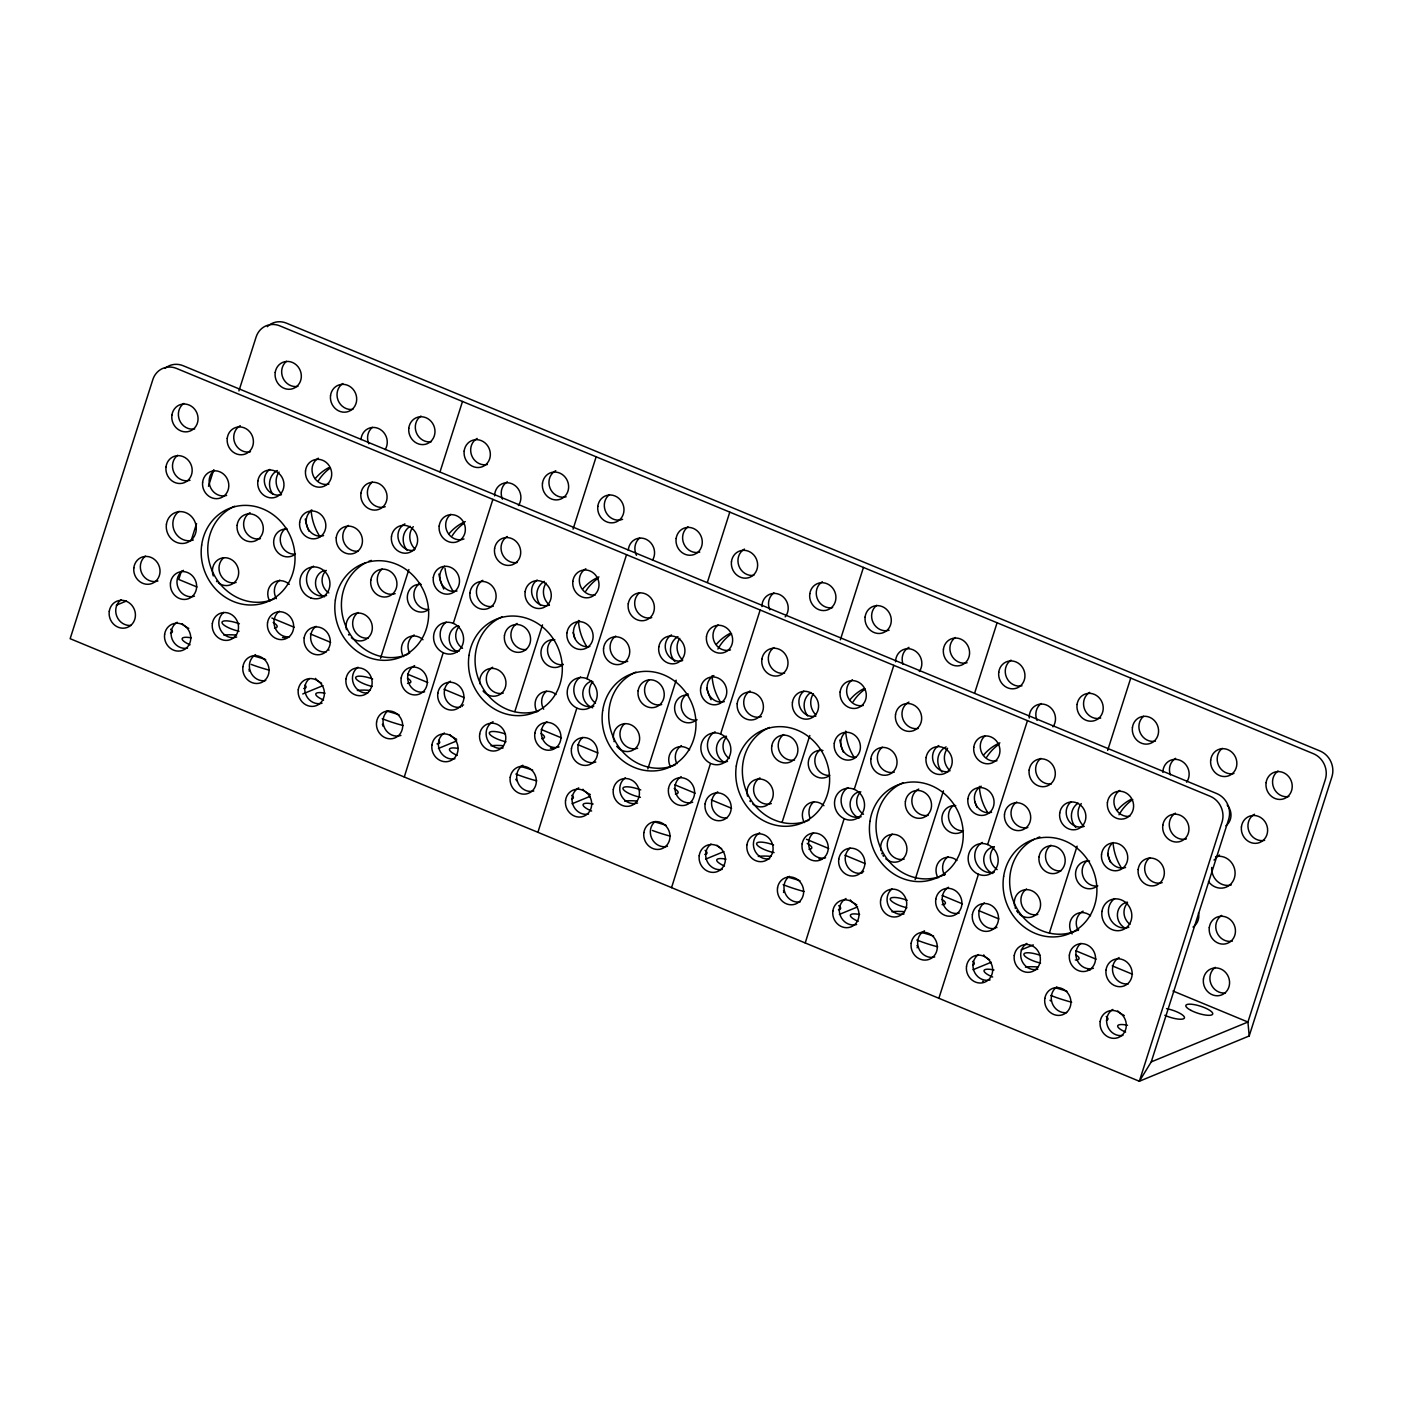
<?xml version="1.0" encoding="UTF-8"?>
<svg xmlns="http://www.w3.org/2000/svg" width="1403" height="1403" viewBox="0 0 1403 1403"><rect width="100%" height="100%" fill="white"/><g stroke="black" fill="none" stroke-linecap="round" stroke-linejoin="round"><path stroke-width="1.5" d="M181.39 571.179L178.742 579.457L196.964 586.998M191.299 540.12L196.578 523.565M208.468 486.297L213.765 469.724M238.913 390.928L256.118 337.001A20.151 18.537 67.6 0 1 279.846 325.864L1313.383 753.692A20.151 18.537 67.6 0 1 1325.309 779.577L1247.933 1022.033L1249.196 1035.975L1139.341 1081.257L70.15 638.698L152.839 379.582A20.151 18.537 67.6 0 1 176.568 368.445L1210.123 796.255A20.151 18.537 67.6 0 1 1222.031 822.14L1139.341 1081.257L1151.249 1061.896L1228.625 819.422A20.151 18.537 67.6 0 0 1216.717 793.554L183.162 365.727A20.151 18.537 67.6 0 0 165.151 368.27M380.529 658.305L408.869 569.53M440.068 471.741L462.499 401.468M404.274 776.999L443.208 652.711A16.117 14.819 67.6 0 1 434.386 632.087A16.117 14.819 67.6 0 1 453.046 623.283L453.695 623.546A16.117 14.819 67.6 0 1 462.85 644.03A16.117 14.819 67.6 0 1 444.348 653.184L443.839 652.991M453.292 623.388L492.874 499.38M514.831 711.567L542.505 624.861M573.055 529.141L596.152 456.799M537.91 832.312L576.861 708.041A16.117 14.819 67.6 0 1 568.022 687.4A16.117 14.819 67.6 0 1 586.682 678.596L587.348 678.877A16.117 14.819 67.6 0 1 596.485 699.36A16.117 14.819 67.6 0 1 577.983 708.515L577.492 708.305M586.945 678.701L626.527 554.694M647.835 768.949L676.158 680.174M707.375 582.385L729.788 512.113M671.563 887.643L710.514 763.355A16.117 14.819 67.6 0 1 701.675 742.731A16.117 14.819 67.6 0 1 720.335 733.909L720.984 734.19A16.117 14.819 67.6 0 1 730.139 754.674A16.117 14.819 67.6 0 1 711.637 763.828L711.146 763.635M720.598 734.032L760.163 610.007M782.137 822.211L809.812 735.505M840.362 639.786L863.441 567.443M805.217 942.956L844.15 818.668A16.117 14.819 67.6 0 1 835.329 798.044A16.117 14.819 67.6 0 1 853.989 789.24L854.637 789.521A16.117 14.819 67.6 0 1 863.792 810.005A16.117 14.819 67.6 0 1 845.29 819.159L844.799 818.949M854.234 789.345L893.816 665.338M915.124 879.593L943.447 790.818M974.664 693.029L997.095 622.757M938.87 998.287L978.435 874.262A16.117 14.819 67.6 0 0 997.919 857.408A16.117 14.819 67.6 0 0 973.524 846.658A16.117 14.819 67.6 0 0 977.803 873.999L978.435 874.262M1027.47 720.651L987.624 844.553M1049.426 932.855L1077.101 846.149M1107.651 750.412L1130.748 678.087M1249.196 1035.975L1331.903 776.859A20.151 18.537 67.6 0 0 1319.977 750.973L286.44 323.146A20.151 18.537 67.6 0 0 269.586 324.812M116.309 605.202L126.375 601.045M302.767 693.959L322.988 685.611M438.438 748.448L456.641 740.942M572.073 803.761L590.295 796.255M705.727 859.092L723.93 851.586M839.38 914.405L857.584 906.899M973.016 969.736L991.237 962.23M1021.156 949.884L1033.292 944.885M1151.249 1061.896L1247.933 1022.033L1172.996 991.009M271.884 618.021L294.156 627.229M310.361 633.946L330.617 642.328M407.572 674.177L427.81 682.559M444.014 689.259L464.27 697.642M541.207 729.49L561.463 737.873M577.668 744.59L597.906 752.973M674.861 784.821L695.116 793.204M711.303 799.903L731.559 808.286M806.479 839.292L828.752 848.517M844.957 855.234L865.213 863.617M942.15 895.465L962.405 903.848M978.61 910.547L998.848 918.93M1075.803 950.778L1096.059 959.161M1112.246 965.86L1132.502 974.243M361.009 439.595A14.1 12.978 67.6 0 1 378.249 428.406A14.1 12.978 67.6 0 1 385.176 449.591M346.453 629.561A14.1 12.978 67.6 0 1 359.817 613.111A14.1 12.978 67.6 0 1 371.585 632.42A14.1 12.978 67.6 0 1 351.399 637.716M349.014 635.156A14.1 12.978 67.6 0 1 348.523 634.437M368.165 638.102A14.1 12.978 67.6 0 1 353.696 628.965A14.1 12.978 67.6 0 1 358.116 612.48M395.155 593.644A14.1 12.978 67.6 0 1 379.056 586.682A14.1 12.978 67.6 0 1 382.09 569.074M267.342 326.689A20.151 18.537 67.6 0 1 268.429 325.706M352.942 409.325A14.1 12.978 67.6 0 1 338.053 400.241A14.1 12.978 67.6 0 1 342.823 383.528M431.422 441.699A14.1 12.978 67.6 0 1 416.428 432.843A14.1 12.978 67.6 0 1 420.953 416.042M236.107 582.473A14.1 12.978 67.6 0 1 220.569 574.844A14.1 12.978 67.6 0 1 223.831 557.64M368.779 443.751A14.1 12.978 67.6 0 1 372.391 427.354M281.494 493.838A16.117 14.819 67.6 0 1 279.039 472.057M295.349 554.097A14.1 12.978 67.6 0 1 281.126 544.487A14.1 12.978 67.6 0 1 286.054 528.194M328.828 592.925A14.1 12.978 67.6 0 1 326.285 570.39M320.024 536.788A50.385 46.317 67.6 0 1 311.133 510.131M318.323 480.808A50.385 46.317 67.6 0 1 330.354 467.971M415.148 549.169A16.117 14.819 67.6 0 1 413.271 526.634M407.186 550.414A16.117 14.819 67.6 0 1 410.22 526.3M260.432 538.647A14.1 12.978 67.6 0 1 244.701 529.843A14.1 12.978 67.6 0 1 250.05 512.656M269.814 601.361A14.1 12.978 67.6 0 1 272.2 583.613A14.1 12.978 67.6 0 1 289.264 584.349M308.923 531.158A50.385 46.317 67.6 0 1 305.275 519.075M315.184 478.686A50.385 46.317 67.6 0 1 328.74 467.655M212.432 571.617A14.1 12.978 67.6 0 1 227.567 558.026A14.1 12.978 67.6 0 1 237.826 577.387A14.1 12.978 67.6 0 1 218.43 582.911M217.097 581.789A14.1 12.978 67.6 0 1 216.483 581.175M213.291 575.931A14.1 12.978 67.6 0 1 212.502 572.494M272.919 494.312A16.117 14.819 67.6 0 1 277.391 470.531M324.496 596.836A14.1 12.978 67.6 0 1 315.5 582.982A14.1 12.978 67.6 0 1 324.654 570.372M295.419 553.975A14.1 12.978 67.6 0 1 274.392 546.784A14.1 12.978 67.6 0 1 287.264 529.054M276.409 598.643A14.1 12.978 67.6 0 1 279.758 580.123M297.962 386.351A14.1 12.978 67.6 0 1 283.038 378.126A14.1 12.978 67.6 0 1 286.493 361.325M566.128 496.785A14.1 12.978 67.6 0 1 550.011 488.034A14.1 12.978 67.6 0 1 555.763 470.671M503.221 693.152A14.1 12.978 67.6 0 1 487.42 684.471A14.1 12.978 67.6 0 1 492.646 667.249M453.485 591.82A50.385 46.317 67.6 0 1 445.014 568.25M452.134 535.858A50.385 46.317 67.6 0 1 464.253 523.109M409.588 653.096A14.1 12.978 67.6 0 1 414.166 634.945M526.441 649.536A14.1 12.978 67.6 0 1 511.797 639.978A14.1 12.978 67.6 0 1 517.058 623.458M419.935 583.367A14.1 12.978 67.6 0 0 414.674 599.537A14.1 12.978 67.6 0 0 428.722 609.446A14.1 12.978 67.6 0 1 407.957 601.834A14.1 12.978 67.6 0 1 421.198 584.402M462.552 648.291A14.1 12.978 67.6 0 1 459.272 626.369M487.385 464.481A14.1 12.978 67.6 0 1 471.706 455.572A14.1 12.978 67.6 0 1 477.178 438.438M502.467 499.152A14.1 12.978 67.6 0 1 507.307 481.773M549.117 604.781A16.117 14.819 67.6 0 1 546.1 583.052M457.466 651.851A14.1 12.978 67.6 0 1 449.153 637.962A14.1 12.978 67.6 0 1 458.202 625.72M403.415 656.586A14.1 12.978 67.6 0 1 405.923 638.856A14.1 12.978 67.6 0 1 422.987 639.75M479.879 683.787A14.1 12.978 67.6 0 1 494.242 668.547A14.1 12.978 67.6 0 1 505.045 688.207A14.1 12.978 67.6 0 1 484.877 692.889M484.245 692.293A14.1 12.978 67.6 0 1 483.07 690.995M540.488 605.307A16.117 14.819 67.6 0 1 544.329 581.368M443.769 589.05A50.385 46.317 67.6 0 1 438.876 574.073M449.03 533.771A50.385 46.317 67.6 0 1 465.287 521.6M494.628 495.873A14.1 12.978 67.6 0 1 511.814 483.702A14.1 12.978 67.6 0 1 518.391 505.536M699.781 552.098A14.1 12.978 67.6 0 1 684.015 544.171A14.1 12.978 67.6 0 1 688.014 526.844M637.646 748.255A14.1 12.978 67.6 0 1 636.857 748.483M636.068 748.658A14.1 12.978 67.6 0 1 621.248 740.205A14.1 12.978 67.6 0 1 624.931 723.474M587.138 647.151A50.385 46.317 67.6 0 1 578.404 620.442M585.788 591.189A50.385 46.317 67.6 0 1 597.906 578.439M543.663 709.199A14.1 12.978 67.6 0 1 546.469 691.205M661.69 704.534A14.1 12.978 67.6 0 1 646.152 696.94A14.1 12.978 67.6 0 1 649.361 679.718M563.199 664.671A14.1 12.978 67.6 0 1 548.626 655.692A14.1 12.978 67.6 0 1 552.905 639.137M595.503 703.131A14.1 12.978 67.6 0 1 592.925 681.683M622.599 519.32A14.1 12.978 67.6 0 1 606.096 512.498A14.1 12.978 67.6 0 1 609.446 494.645M563.112 664.25A14.1 12.978 67.6 0 1 541.733 657.569A14.1 12.978 67.6 0 1 554.834 639.715M636.488 555.29A14.1 12.978 67.6 0 1 636.12 554.483M635.787 553.659A14.1 12.978 67.6 0 1 639.628 538.05M682.77 660.111A16.117 14.819 67.6 0 1 679.736 638.365M592.68 707.813A14.1 12.978 67.6 0 1 582.789 694.152A14.1 12.978 67.6 0 1 591.856 681.034M537.068 711.917A14.1 12.978 67.6 0 1 539.261 694.45A14.1 12.978 67.6 0 1 555.991 694.485M613.532 739.118A14.1 12.978 67.6 0 1 628.158 723.913A14.1 12.978 67.6 0 1 638.488 744.064A14.1 12.978 67.6 0 1 617.881 747.606M617.285 746.975A14.1 12.978 67.6 0 1 616.706 746.308M614.163 741.678A14.1 12.978 67.6 0 1 613.9 740.837M674.773 661.409A16.117 14.819 67.6 0 1 674.141 660.62M673.545 659.813A16.117 14.819 67.6 0 1 677.965 636.681M574.932 638.558A50.385 46.317 67.6 0 1 573.143 632.49M582.683 589.085A50.385 46.317 67.6 0 1 598.941 576.914M628.298 550.327A14.1 12.978 67.6 0 1 645.468 539.015A14.1 12.978 67.6 0 1 652.518 560.165M253.627 655.955A50.385 13.381 17.7 0 1 265.711 659.568M321.655 683.243A16.117 4.279 17.7 0 1 315.552 678.368M273.182 622.476A14.1 3.753 17.7 0 1 274.497 628.018M248.962 669.266A14.1 3.753 17.7 0 1 249.068 671.02M190.071 644.801A14.1 3.753 17.7 0 1 182.127 638.716A14.1 3.753 17.7 0 1 191.194 637.856M188.791 628.316A16.117 4.279 17.7 0 1 188.002 627.93M187.248 627.527A16.117 4.279 17.7 0 1 182.25 623.704M239.071 631.245A14.1 3.753 17.7 0 1 221.99 622.388A14.1 3.753 17.7 0 1 239.404 623.826M282.529 637.506A14.1 3.753 17.7 0 1 285.177 637.663M269.148 670.125A50.385 13.381 17.7 0 1 251.155 664.391M223.901 635.156A50.385 13.381 17.7 0 1 236.511 635.121M170.675 629.193A14.1 3.753 17.7 0 1 170.482 633.121M328.828 650.22A14.1 3.753 17.7 0 1 329.021 650.045M305.03 685.138A14.1 3.753 17.7 0 1 303.732 688.505M456.676 739.241A16.117 4.279 17.7 0 1 455.87 738.855M455.081 738.452A16.117 4.279 17.7 0 1 449.714 734.576M403.117 725.526A50.385 13.381 17.7 0 1 382.212 718.722M357.362 690.504A50.385 13.381 17.7 0 1 369.901 690.416M323.549 700.044A14.1 3.753 17.7 0 1 315.78 693.976A14.1 3.753 17.7 0 1 325.022 693.205M382.353 724.264A14.1 3.753 17.7 0 1 382.861 726.105M438.578 740.363A14.1 3.753 17.7 0 1 437.017 743.871M372.321 686.47A14.1 3.753 17.7 0 1 355.643 677.702A14.1 3.753 17.7 0 1 372.637 678.982M462.218 706.446A14.1 3.753 17.7 0 1 462.324 705.744M463.218 705.06A14.1 3.753 17.7 0 1 463.551 704.937M407.501 678.193A14.1 3.753 17.7 0 1 407.536 683.384M386.965 711.181A50.385 13.381 17.7 0 1 399.031 714.793M590.33 794.554A16.117 4.279 17.7 0 1 582.946 789.24M536.753 780.857A50.385 13.381 17.7 0 1 515.866 774.053M491.015 745.817A50.385 13.381 17.7 0 1 503.537 745.73M457.203 755.375A14.1 3.753 17.7 0 1 449.416 749.412A14.1 3.753 17.7 0 1 457.887 748.378M515.725 779.261A14.1 3.753 17.7 0 1 516.602 780.717M571.863 795.343A14.1 3.753 17.7 0 1 571.6 799.044M505.974 741.801A14.1 3.753 17.7 0 1 489.296 733.155A14.1 3.753 17.7 0 1 505.466 733.997M550.362 748.15A14.1 3.753 17.7 0 1 553.869 748.5M541.137 733.506A14.1 3.753 17.7 0 1 541.716 738.679M520.618 766.512A50.385 13.381 17.7 0 1 532.684 770.107M194.684 428.915A14.1 12.978 67.6 0 1 179.584 420.304A14.1 12.978 67.6 0 1 183.863 403.415M265.711 680.543A14.1 12.978 67.6 0 1 250.418 671.546A14.1 12.978 67.6 0 1 255.539 654.605M289.509 636.787A14.1 12.978 67.6 0 1 275.023 627.65A14.1 12.978 67.6 0 1 279.46 611.164M190.019 480.264A14.1 12.978 67.6 0 1 189.23 480.475M188.423 480.633A14.1 12.978 67.6 0 1 173.709 471.969A14.1 12.978 67.6 0 1 177.637 455.309M274.707 598.713A50.385 46.317 67.6 0 1 212.239 571.021A50.385 46.317 67.6 0 1 234.669 506.255M328.933 484.105A14.1 12.978 67.6 0 1 313.15 475.424A14.1 12.978 67.6 0 1 318.376 458.185M187.511 648.116A14.1 12.978 67.6 0 1 172.166 639.242A14.1 12.978 67.6 0 1 177.164 622.248M250.471 451.748A14.1 12.978 67.6 0 1 234.775 442.822A14.1 12.978 67.6 0 1 240.246 425.688M236.721 637.015A14.1 12.978 67.6 0 1 220.604 630.052A14.1 12.978 67.6 0 1 223.638 612.445M194.473 596.187A14.1 12.978 67.6 0 1 178.181 587.892A14.1 12.978 67.6 0 1 183.477 570.355M131.233 625.37A14.1 12.978 67.6 0 1 116.765 616.198A14.1 12.978 67.6 0 1 121.219 599.712M281.424 494.75A14.1 12.978 67.6 0 1 265.693 486.736A14.1 12.978 67.6 0 1 269.762 469.444M226.637 495.417A14.1 12.978 67.6 0 1 210.713 487.928A14.1 12.978 67.6 0 1 214.273 470.461M193.316 539.997A16.117 14.819 67.6 0 1 174.656 531.579A16.117 14.819 67.6 0 1 179.11 511.341M157.943 581A14.1 12.978 67.6 0 1 141.966 573.634A14.1 12.978 67.6 0 1 145.403 556.132M326.566 595.451A16.117 14.819 67.6 0 1 325.671 595.696M324.759 595.889A16.117 14.819 67.6 0 1 317.288 595.153L316.797 594.942A16.117 14.819 67.6 0 1 306.608 581.105A16.117 14.819 67.6 0 1 313.535 566.163M323.584 535.613A14.1 12.978 67.6 0 1 307.503 527.598A14.1 12.978 67.6 0 1 312.027 510.113M326.127 651.957A14.1 12.978 67.6 0 1 311.659 642.802A14.1 12.978 67.6 0 1 316.096 626.317M385.229 506.746A14.1 12.978 67.6 0 1 369.147 499.696A14.1 12.978 67.6 0 1 372.251 482.106M367.884 692.924A14.1 12.978 67.6 0 1 353.468 683.664A14.1 12.978 67.6 0 1 358.011 667.214M424.618 691.819A14.1 12.978 67.6 0 1 408.624 682.823A14.1 12.978 67.6 0 1 414.639 665.583M400.925 735.435A14.1 12.978 67.6 0 1 384.808 728.473A14.1 12.978 67.6 0 1 387.842 710.865M322.059 703.219A14.1 12.978 67.6 0 1 306.415 695.87A14.1 12.978 67.6 0 1 309.379 678.596M459.307 651.027A16.117 14.819 67.6 0 1 450.942 650.466L449.802 649.992A16.117 14.819 67.6 0 1 440.279 636.716A16.117 14.819 67.6 0 1 446.189 622.143M408.063 654.166A50.385 46.317 67.6 0 1 346.401 627.492A50.385 46.317 67.6 0 1 365.973 562.691M368.603 561.446A50.385 46.317 67.6 0 1 371.321 560.393M358.081 551.204A14.1 12.978 67.6 0 1 343.735 541.804A14.1 12.978 67.6 0 1 348.435 525.423M414.201 550.274A14.1 12.978 67.6 0 1 398.803 540.751A14.1 12.978 67.6 0 1 404.888 523.88M456.992 590.996A14.1 12.978 67.6 0 1 441.419 583.49A14.1 12.978 67.6 0 1 444.558 566.251M463.955 538.98A14.1 12.978 67.6 0 1 447.452 532.158A14.1 12.978 67.6 0 1 450.819 514.305M460.57 707.147A14.1 12.978 67.6 0 1 445.295 698.115A14.1 12.978 67.6 0 1 450.433 681.192M517.304 562.48A14.1 12.978 67.6 0 1 502.046 553.396A14.1 12.978 67.6 0 1 507.237 536.507M503.133 747.922A14.1 12.978 67.6 0 1 487.122 738.978A14.1 12.978 67.6 0 1 493.067 721.703M559.06 746.905A14.1 12.978 67.6 0 1 558.271 747.15M557.482 747.325A14.1 12.978 67.6 0 1 542.435 738.557A14.1 12.978 67.6 0 1 546.872 721.721M533.789 790.994A14.1 12.978 67.6 0 1 517.882 782.593A14.1 12.978 67.6 0 1 522.828 765.249M454.923 758.742A14.1 12.978 67.6 0 1 439.507 749.991A14.1 12.978 67.6 0 1 444.365 732.962M593.855 706.095A16.117 14.819 67.6 0 1 584.577 705.797L583.455 705.323A16.117 14.819 67.6 0 1 573.88 691.539A16.117 14.819 67.6 0 1 580.614 676.947M538.998 710.532A50.385 46.317 67.6 0 1 478.809 679.894A50.385 46.317 67.6 0 1 502.256 616.776M493.33 606.236A14.1 12.978 67.6 0 1 477.546 597.538A14.1 12.978 67.6 0 1 482.772 580.316M549.415 605.167A14.1 12.978 67.6 0 1 548.643 605.412M547.836 605.587A14.1 12.978 67.6 0 1 532.772 596.889A14.1 12.978 67.6 0 1 537.139 580.035M589.856 646.52A14.1 12.978 67.6 0 1 574.529 637.593A14.1 12.978 67.6 0 1 579.527 620.635M595.24 594.96A14.1 12.978 67.6 0 1 580.211 585.454A14.1 12.978 67.6 0 1 585.84 568.741M832.628 607.604A14.1 12.978 67.6 0 1 817.318 598.678A14.1 12.978 67.6 0 1 822.351 581.719M771.299 803.568A14.1 12.978 67.6 0 1 754.884 795.519A14.1 12.978 67.6 0 1 759.935 777.876M720.774 702.465A50.385 46.317 67.6 0 1 712.058 675.755M717.915 649.08A50.385 46.317 67.6 0 1 731.542 633.753M676.895 763.741A14.1 12.978 67.6 0 1 681.472 745.589M794.536 760.04A14.1 12.978 67.6 0 1 779.419 751.447A14.1 12.978 67.6 0 1 783.681 734.558M696.835 720.002A14.1 12.978 67.6 0 1 681.981 710.181A14.1 12.978 67.6 0 1 687.926 693.608M729.139 758.462A14.1 12.978 67.6 0 1 726.579 737.013M753.885 575.3A14.1 12.978 67.6 0 1 738.837 565.795A14.1 12.978 67.6 0 1 744.467 549.064M696.765 719.564A14.1 12.978 67.6 0 1 675.387 712.899A14.1 12.978 67.6 0 1 688.487 695.046M769.756 609.796A14.1 12.978 67.6 0 1 773.93 592.873M815.704 714.741A16.117 14.819 67.6 0 1 813.389 693.696M724.755 762.495A14.1 12.978 67.6 0 1 716.459 748.167A14.1 12.978 67.6 0 1 726.298 736.154M670.301 766.441A14.1 12.978 67.6 0 1 673.212 749.5A14.1 12.978 67.6 0 1 689.627 749.816M747.553 796.167A14.1 12.978 67.6 0 1 759.602 778.998A14.1 12.978 67.6 0 1 772.983 796.676A14.1 12.978 67.6 0 1 754.27 805.041M753.551 804.585A14.1 12.978 67.6 0 1 752.85 804.077M750.359 801.639A14.1 12.978 67.6 0 1 749.833 800.938M807.777 715.951A16.117 14.819 67.6 0 1 810.811 692.486M711.058 699.694A50.385 46.317 67.6 0 1 706.796 687.803M716.337 644.415A50.385 46.317 67.6 0 1 729.946 633.472M761.917 606.517A14.1 12.978 67.6 0 1 779.507 594.504A14.1 12.978 67.6 0 1 785.189 616.846M721.633 848.692A16.117 4.279 17.7 0 1 717.021 845.22M670.406 836.17A50.385 13.381 17.7 0 1 652.413 830.471M624.668 801.148A50.385 13.381 17.7 0 1 637.19 801.06M591.628 811.022A14.1 3.753 17.7 0 1 583.069 804.62A14.1 3.753 17.7 0 1 593.136 804.024M705.095 850.341A14.1 3.753 17.7 0 1 704.815 854.445M640.434 797.29A14.1 3.753 17.7 0 1 622.932 788.346A14.1 3.753 17.7 0 1 640.75 789.942M674.212 788.486A14.1 3.753 17.7 0 1 675.369 793.993M654.254 821.825A50.385 13.381 17.7 0 1 666.337 825.438M595.801 762.039A14.1 12.978 67.6 0 1 579.685 755.042A14.1 12.978 67.6 0 1 582.736 737.452M651.746 617.618A14.1 12.978 67.6 0 1 636.225 609.937A14.1 12.978 67.6 0 1 639.54 592.75M637.576 803.007A14.1 12.978 67.6 0 1 636.787 803.253M635.997 803.428A14.1 12.978 67.6 0 1 620.933 794.712A14.1 12.978 67.6 0 1 625.317 777.858M692.696 802.235A14.1 12.978 67.6 0 1 676.264 794.291A14.1 12.978 67.6 0 1 681.209 776.613M667.442 846.325A14.1 12.978 67.6 0 1 651.904 838.713A14.1 12.978 67.6 0 1 655.131 821.509M588.576 814.056A14.1 12.978 67.6 0 1 573.003 804.901A14.1 12.978 67.6 0 1 578.72 787.872M727.508 761.408A16.117 14.819 67.6 0 1 718.231 761.11L717.108 760.636A16.117 14.819 67.6 0 1 707.48 746.361A16.117 14.819 67.6 0 1 715.074 731.805M675.369 764.81A50.385 46.317 67.6 0 1 613.058 736.68A50.385 46.317 67.6 0 1 635.91 672.09M627.755 661.322A14.1 12.978 67.6 0 1 626.983 661.55M626.176 661.725A14.1 12.978 67.6 0 1 611.182 652.869A14.1 12.978 67.6 0 1 615.724 636.068M682.279 660.725A14.1 12.978 67.6 0 1 666.425 652.22A14.1 12.978 67.6 0 1 671.476 634.91M724.299 701.64A14.1 12.978 67.6 0 1 708.164 692.924A14.1 12.978 67.6 0 1 713.899 675.544M730.489 649.905A14.1 12.978 67.6 0 1 714.548 642.399A14.1 12.978 67.6 0 1 718.108 624.949M967.07 662.742A14.1 12.978 67.6 0 1 951.304 654.815A14.1 12.978 67.6 0 1 955.32 637.488M904.163 859.127A14.1 12.978 67.6 0 1 903.357 859.302M902.55 859.425A14.1 12.978 67.6 0 1 888.362 850.446A14.1 12.978 67.6 0 1 892.238 834.119M854.427 757.795A50.385 46.317 67.6 0 1 845.693 731.086M853.077 701.816A50.385 46.317 67.6 0 1 865.195 689.083M810.162 818.247A14.1 12.978 67.6 0 1 813.775 801.85M928.19 815.353A14.1 12.978 67.6 0 1 912.739 805.953A14.1 12.978 67.6 0 1 918.719 789.03M820.194 749.781A14.1 12.978 67.6 0 0 815.774 765.915A14.1 12.978 67.6 0 0 829.682 775.403A14.1 12.978 67.6 0 1 808.777 767.371A14.1 12.978 67.6 0 1 822.965 750.5M863.511 814.266A14.1 12.978 67.6 0 1 860.811 791.748M889.116 630.228A14.1 12.978 67.6 0 1 873.192 622.739A14.1 12.978 67.6 0 1 876.752 605.289M903.076 664.303A14.1 12.978 67.6 0 1 908.969 647.344M950.077 770.756A16.117 14.819 67.6 0 1 947.604 748.237M859.18 818.159A14.1 12.978 67.6 0 1 850.078 804.357A14.1 12.978 67.6 0 1 859.145 791.678M804.357 822.561A14.1 12.978 67.6 0 1 806.865 804.813A14.1 12.978 67.6 0 1 823.929 805.708M880.996 850.621A14.1 12.978 67.6 0 1 894.079 834.364A14.1 12.978 67.6 0 1 906.443 852.831A14.1 12.978 67.6 0 1 887.205 859.899M886.503 859.39A14.1 12.978 67.6 0 1 885.819 858.846M883.469 856.251A14.1 12.978 67.6 0 1 882.978 855.514M882.136 853.971A14.1 12.978 67.6 0 1 881.768 853.164M942.079 772.036A16.117 14.819 67.6 0 1 946.096 746.905M843.378 752.148A50.385 46.317 67.6 0 1 839.818 740.047M849.99 699.729A50.385 46.317 67.6 0 1 863.599 688.785M895.57 661.83A14.1 12.978 67.6 0 1 912.757 649.659A14.1 12.978 67.6 0 1 919.333 671.493M1100.724 718.055A14.1 12.978 67.6 0 1 1084.782 709.725A14.1 12.978 67.6 0 1 1089.657 692.363M1037.799 914.44A14.1 12.978 67.6 0 1 1022.191 906.163A14.1 12.978 67.6 0 1 1026.54 888.958M988.08 813.109A50.385 46.317 67.6 0 1 979.347 786.399M986.73 757.146A50.385 46.317 67.6 0 1 998.848 744.397M944.605 875.156A14.1 12.978 67.6 0 1 948.077 856.672M1061.036 870.825A14.1 12.978 67.6 0 1 1046.55 861.688A14.1 12.978 67.6 0 1 1050.97 845.185M963.317 830.734A14.1 12.978 67.6 0 1 949.27 820.825A14.1 12.978 67.6 0 1 954.514 804.656M997.147 869.579A14.1 12.978 67.6 0 1 993.868 847.658M1021.98 685.769A14.1 12.978 67.6 0 1 1006.46 677.263A14.1 12.978 67.6 0 1 1011.072 660.129M963.44 830.751A14.1 12.978 67.6 0 1 942.535 823.123A14.1 12.978 67.6 0 1 955.794 805.69M1037.063 720.441A14.1 12.978 67.6 0 1 1041.219 703.517M1083.712 826.069A16.117 14.819 67.6 0 1 1081.257 803.568M992.833 873.49A14.1 12.978 67.6 0 1 983.749 858.811A14.1 12.978 67.6 0 1 994.394 846.658M938.011 877.875A14.1 12.978 67.6 0 1 940.203 860.425A14.1 12.978 67.6 0 1 956.934 860.46M1014.632 905.952A14.1 12.978 67.6 0 1 1028.276 889.748A14.1 12.978 67.6 0 1 1039.746 909.232A14.1 12.978 67.6 0 1 1019.472 914.16M1018.227 912.95A14.1 12.978 67.6 0 1 1017.649 912.283M1017.122 911.582A14.1 12.978 67.6 0 1 1016.631 910.845M1015.421 908.478A14.1 12.978 67.6 0 1 1015.106 907.653M1075.715 827.367A16.117 14.819 67.6 0 1 1078.118 803.13M977.032 807.462A50.385 46.317 67.6 0 1 974.892 801.516M983.626 755.06A50.385 46.317 67.6 0 1 999.883 742.871M1029.241 718.038A14.1 12.978 67.6 0 1 1046.024 704.832A14.1 12.978 67.6 0 1 1052.987 726.824M1288.901 796.501A14.1 12.978 67.6 0 1 1273.766 787.925A14.1 12.978 67.6 0 1 1278.01 771.019M1232.413 941.097A14.1 12.978 67.6 0 1 1216.945 932.469A14.1 12.978 67.6 0 1 1221.662 915.387M1225.433 992.938A14.1 12.978 67.6 0 1 1210.947 983.819A14.1 12.978 67.6 0 1 1215.349 967.333M1170.348 774.859A14.1 12.978 67.6 0 1 1175.626 758.339M1121.541 868.141A50.385 46.317 67.6 0 1 1113.228 844.518M1119.015 814.775A50.385 46.317 67.6 0 1 1132.747 799.552M1110.545 862.477A50.385 46.317 67.6 0 1 1107.668 853.445M1117.472 810.127A50.385 46.317 67.6 0 1 1131.169 799.289M1124.855 928.014A14.1 12.978 67.6 0 1 1117.454 913.599A14.1 12.978 67.6 0 1 1127.328 902.111M1264.664 840.309A14.1 12.978 67.6 0 1 1248.986 831.383A14.1 12.978 67.6 0 1 1254.457 814.249M1130.011 924.349A14.1 12.978 67.6 0 1 1127.591 902.901M1233.921 773.509A14.1 12.978 67.6 0 1 1218.576 765.389A14.1 12.978 67.6 0 1 1222.329 748.325M1215.524 856.759A16.117 14.819 67.6 0 1 1233.711 866.37A16.117 14.819 67.6 0 1 1228.063 886.205A16.117 14.819 67.6 0 1 1208.457 881.558M1162.859 772.387A14.1 12.978 67.6 0 1 1180.133 760.338A14.1 12.978 67.6 0 1 1186.587 782.208M1078.241 930.47A14.1 12.978 67.6 0 1 1083.116 911.161M1097.655 885.977A14.1 12.978 67.6 0 1 1083.344 877.243A14.1 12.978 67.6 0 1 1086.939 860.846M1155.441 741.135A14.1 12.978 67.6 0 1 1140.393 733.19A14.1 12.978 67.6 0 1 1143.55 716.319M1198.53 912.862A14.1 12.978 67.6 0 1 1193.024 927.032M1227.204 805.041A14.1 12.978 67.6 0 1 1225.854 825.806M1231.238 884.942A16.117 14.819 67.6 0 1 1211.701 867.457M1214.051 860.092A16.117 14.819 67.6 0 1 1214.577 859.302M1215.787 857.847A16.117 14.819 67.6 0 1 1219.523 855.058M1072.12 933.942A14.1 12.978 67.6 0 1 1073.558 916.019A14.1 12.978 67.6 0 1 1090.587 915.773M1097.602 885.626A14.1 12.978 67.6 0 1 1076.276 878.716A14.1 12.978 67.6 0 1 1089.57 861.021M856.812 904.812A16.117 4.279 17.7 0 1 856.023 904.409M855.269 904.023A16.117 4.279 17.7 0 1 850.236 899.867M804.059 891.501A50.385 13.381 17.7 0 1 783.155 884.679M758.304 856.461A50.385 13.381 17.7 0 1 770.843 856.374M724.492 866.002A14.1 3.753 17.7 0 1 716.723 859.934A14.1 3.753 17.7 0 1 725.965 859.162M783.523 890.519A14.1 3.753 17.7 0 1 783.488 892.466M838.731 905.654A14.1 3.753 17.7 0 1 838.45 909.775M774.088 852.621A14.1 3.753 17.7 0 1 756.585 843.799A14.1 3.753 17.7 0 1 773.579 844.939M818.966 858.864A14.1 3.753 17.7 0 1 821.948 859.267M863.178 871.929A14.1 3.753 17.7 0 1 863.617 871.333M807.234 843.449A14.1 3.753 17.7 0 1 809.005 849.324M787.907 877.156A50.385 13.381 17.7 0 1 799.973 880.751M989.676 959.74A16.117 4.279 17.7 0 1 984.608 956.232M984.31 955.864A16.117 4.279 17.7 0 1 983.766 954.882M937.713 946.815A50.385 13.381 17.7 0 1 916.808 940.01M891.957 911.792A50.385 13.381 17.7 0 1 904.479 911.704M858.145 921.333A14.1 3.753 17.7 0 1 850.376 915.265A14.1 3.753 17.7 0 1 859.618 914.493M916.948 945.534A14.1 3.753 17.7 0 1 917.124 947.779M972.805 961.318A14.1 3.753 17.7 0 1 972.945 964.913M906.917 907.759A14.1 3.753 17.7 0 1 890.239 898.99A14.1 3.753 17.7 0 1 907.232 900.27M996.814 927.734A14.1 3.753 17.7 0 1 996.831 927.243M942.079 899.481A14.1 3.753 17.7 0 1 942.115 904.672M921.561 932.469A50.385 13.381 17.7 0 1 933.626 936.082M1054.881 987.712A50.385 13.381 17.7 0 1 1066.964 991.29M1166.524 1008.634A14.1 3.753 17.7 0 1 1184.465 1017.894A14.1 3.753 17.7 0 1 1164.823 1015.316M1050.023 1000.251A14.1 3.753 17.7 0 1 1050.619 1000.9M1106.213 1016.438A14.1 3.753 17.7 0 1 1106.441 1020.279M1124.329 1015.562A16.117 4.279 17.7 0 1 1123.54 1015.176M1122.786 1014.772A16.117 4.279 17.7 0 1 1117.788 1010.949M1087.799 969.683A14.1 3.753 17.7 0 1 1090.131 970.087M1071.664 1002.216A50.385 13.381 17.7 0 1 1050.759 995.446M1025.435 967.141A50.385 13.381 17.7 0 1 1037.869 967M1125.609 1032.047A14.1 3.753 17.7 0 1 1117.682 1025.839A14.1 3.753 17.7 0 1 1127.538 1025.26M982.574 981.276A14.1 3.753 17.7 0 1 983.363 981.416M1075.592 954.706A14.1 3.753 17.7 0 1 1075.347 960.003M1040.552 963.072A14.1 3.753 17.7 0 1 1023.874 954.443A14.1 3.753 17.7 0 1 1040.061 955.285M992.675 977.014A14.1 3.753 17.7 0 1 984.012 970.613A14.1 3.753 17.7 0 1 993.973 969.964M727.07 817.914A14.1 12.978 67.6 0 1 712.443 808.338A14.1 12.978 67.6 0 1 717.722 791.836M784.593 673.124A14.1 12.978 67.6 0 1 769.51 664.461A14.1 12.978 67.6 0 1 773.86 647.59M769.633 858.759A14.1 12.978 67.6 0 1 754.411 849.622A14.1 12.978 67.6 0 1 759.654 832.733M825.56 857.794A14.1 12.978 67.6 0 1 824.771 857.97M823.964 858.092A14.1 12.978 67.6 0 1 809.741 849.201A14.1 12.978 67.6 0 1 813.512 832.856M800.289 901.831A14.1 12.978 67.6 0 1 785.171 893.237A14.1 12.978 67.6 0 1 789.433 876.331M722.212 869.386A14.1 12.978 67.6 0 1 706.989 861.039A14.1 12.978 67.6 0 1 710.97 844.062M861.161 816.739A16.117 14.819 67.6 0 1 851.884 816.441L850.744 815.95A16.117 14.819 67.6 0 1 841.169 802.183A16.117 14.819 67.6 0 1 847.903 787.592M809.022 820.124A50.385 46.317 67.6 0 1 746.694 791.994A50.385 46.317 67.6 0 1 769.545 727.42M761.408 716.652A14.1 12.978 67.6 0 1 745.011 708.603A14.1 12.978 67.6 0 1 750.061 690.96M815.932 716.056A14.1 12.978 67.6 0 1 815.143 716.231M814.336 716.372A14.1 12.978 67.6 0 1 800.061 707.533A14.1 12.978 67.6 0 1 803.779 691.153M856.339 757.287A14.1 12.978 67.6 0 1 841.818 748.237A14.1 12.978 67.6 0 1 846.149 731.717M863.336 705.428A14.1 12.978 67.6 0 1 847.833 696.923A14.1 12.978 67.6 0 1 852.428 679.806M862.319 872.912A14.1 12.978 67.6 0 1 846.781 865.3A14.1 12.978 67.6 0 1 850.025 848.096M918.246 728.455A14.1 12.978 67.6 0 1 902.848 718.95A14.1 12.978 67.6 0 1 908.898 702.079M904.076 913.897A14.1 12.978 67.6 0 1 903.286 914.072M902.48 914.195A14.1 12.978 67.6 0 1 888.222 905.356A14.1 12.978 67.6 0 1 891.957 888.993M959.214 913.107A14.1 12.978 67.6 0 1 943.377 904.532A14.1 12.978 67.6 0 1 948.498 887.257M934.731 956.969A14.1 12.978 67.6 0 1 918.667 948.147A14.1 12.978 67.6 0 1 924.489 930.82M856.654 924.507A14.1 12.978 67.6 0 1 840.45 915.949A14.1 12.978 67.6 0 1 846.009 898.516M994.306 872.192A16.117 14.819 67.6 0 1 985.029 871.561L984.397 871.281A16.117 14.819 67.6 0 1 974.787 857.005A16.117 14.819 67.6 0 1 982.363 842.431M945.306 874.209A50.385 46.317 67.6 0 1 880.996 848.762A50.385 46.317 67.6 0 1 903.199 782.734M894.272 772.194A14.1 12.978 67.6 0 1 893.483 772.369M892.659 772.492A14.1 12.978 67.6 0 1 878.488 763.513A14.1 12.978 67.6 0 1 882.364 747.185M948.779 771.562A14.1 12.978 67.6 0 1 933.556 762.443A14.1 12.978 67.6 0 1 938.765 745.554M991.588 812.284A14.1 12.978 67.6 0 1 975.471 803.568A14.1 12.978 67.6 0 1 981.188 786.189M996.989 760.759A14.1 12.978 67.6 0 1 981.854 753.043A14.1 12.978 67.6 0 1 984.766 736.101M1125.557 867.51A14.1 12.978 67.6 0 1 1109.615 860.021A14.1 12.978 67.6 0 1 1113.175 842.554M1128.854 927.243A16.117 14.819 67.6 0 1 1110.194 918.825A16.117 14.819 67.6 0 1 1114.648 898.604M1084.081 826.437A14.1 12.978 67.6 0 1 1067.964 819.457A14.1 12.978 67.6 0 1 1070.998 801.85M1027.82 827.542A14.1 12.978 67.6 0 1 1012.264 819.142A14.1 12.978 67.6 0 1 1016.754 801.972M995.183 928.418A14.1 12.978 67.6 0 1 980.066 919.824A14.1 12.978 67.6 0 1 984.327 902.918M990.097 979.873A14.1 12.978 67.6 0 1 989.308 980.066M988.501 980.206A14.1 12.978 67.6 0 1 974.015 971.051A14.1 12.978 67.6 0 1 978.452 954.566M1051.356 783.874A14.1 12.978 67.6 0 1 1036.764 774.965A14.1 12.978 67.6 0 1 1040.921 758.392M1129.836 816.248A14.1 12.978 67.6 0 1 1114.964 807.163A14.1 12.978 67.6 0 1 1119.734 790.433M1162.175 882.662A14.1 12.978 67.6 0 1 1146.251 875.174A14.1 12.978 67.6 0 1 1149.811 857.707M1078.679 929.663A50.385 46.317 67.6 0 1 1015.176 905.216A50.385 46.317 67.6 0 1 1034.485 839.152M1037.133 837.942A50.385 46.317 67.6 0 1 1039.851 836.907M1037.834 969.192A14.1 12.978 67.6 0 1 1021.91 960.774A14.1 12.978 67.6 0 1 1026.856 943.43M1122.961 1035.379A14.1 12.978 67.6 0 1 1107.668 1026.4A14.1 12.978 67.6 0 1 1112.772 1009.458M1186.412 838.889A14.1 12.978 67.6 0 1 1170.488 830.506A14.1 12.978 67.6 0 1 1175.416 813.144M1066.683 1012.633A14.1 12.978 67.6 0 1 1052.268 1003.355A14.1 12.978 67.6 0 1 1056.827 986.923M1128.345 983.836A14.1 12.978 67.6 0 1 1113.351 974.226A14.1 12.978 67.6 0 1 1119.085 957.547M1093.393 968.28A14.1 12.978 67.6 0 1 1077.451 960.792A14.1 12.978 67.6 0 1 1081.011 943.325M310.694 597.871L310.203 597.66A16.117 14.819 67.6 0 1 304.802 570.46A16.117 14.819 67.6 0 1 329.565 580.211A16.117 14.819 67.6 0 1 310.694 597.871M370.813 580.158A14.1 12.978 67.6 0 0 388.578 596.363A14.1 12.978 67.6 0 0 392.033 572.757A14.1 12.978 67.6 0 0 370.813 580.158M330.512 395.769A14.1 12.978 67.6 0 0 348.698 411.395A14.1 12.978 67.6 0 0 351.452 387.631A14.1 12.978 67.6 0 0 330.512 395.769M408.782 428.371A14.1 12.978 67.6 0 0 427.178 443.734A14.1 12.978 67.6 0 0 429.581 419.9A14.1 12.978 67.6 0 0 408.782 428.371M237.107 525.371A14.1 12.978 67.6 0 0 255.381 540.874A14.1 12.978 67.6 0 0 257.977 517.076A14.1 12.978 67.6 0 0 237.107 525.371M275.216 372.409A14.1 12.978 67.6 0 0 292.946 388.631A14.1 12.978 67.6 0 0 296.436 365.026A14.1 12.978 67.6 0 0 275.216 372.409M542.487 483.123A14.1 12.978 67.6 0 0 560.306 499.24A14.1 12.978 67.6 0 0 563.673 475.599A14.1 12.978 67.6 0 0 542.487 483.123M504.466 635.489A14.1 12.978 67.6 0 0 522.232 651.676A14.1 12.978 67.6 0 0 525.669 628.07A14.1 12.978 67.6 0 0 504.466 635.489M464.165 451.082A14.1 12.978 67.6 0 0 482.351 466.725A14.1 12.978 67.6 0 0 485.105 442.962A14.1 12.978 67.6 0 0 464.165 451.082M676.141 538.454A14.1 12.978 67.6 0 0 693.959 554.571A14.1 12.978 67.6 0 0 697.309 530.93A14.1 12.978 67.6 0 0 676.141 538.454M638.119 690.82A14.1 12.978 67.6 0 0 655.885 707.007A14.1 12.978 67.6 0 0 659.322 683.384A14.1 12.978 67.6 0 0 638.119 690.82M597.801 506.413A14.1 12.978 67.6 0 0 616.005 522.039A14.1 12.978 67.6 0 0 618.741 498.275A14.1 12.978 67.6 0 0 597.801 506.413M171.938 414.972A14.1 12.978 67.6 0 0 189.668 431.212A14.1 12.978 67.6 0 0 193.158 407.607A14.1 12.978 67.6 0 0 171.938 414.972M164.625 634.331A14.1 12.978 67.6 0 0 182.495 650.396A14.1 12.978 67.6 0 0 185.775 626.738A14.1 12.978 67.6 0 0 164.625 634.331M109.276 611.287A14.1 12.978 67.6 0 0 127.024 627.527A14.1 12.978 67.6 0 0 130.514 603.904A14.1 12.978 67.6 0 0 109.276 611.287M257.854 481.019A14.1 12.978 67.6 0 0 275.602 497.223A14.1 12.978 67.6 0 0 279.057 473.6A14.1 12.978 67.6 0 0 257.854 481.019M202.628 482.229A14.1 12.978 67.6 0 0 220.815 497.872A14.1 12.978 67.6 0 0 223.568 474.109A14.1 12.978 67.6 0 0 202.628 482.229M166.431 524.196A16.117 14.819 67.6 0 0 186.722 542.715A16.117 14.819 67.6 0 0 190.668 515.725A16.117 14.819 67.6 0 0 166.431 524.196M170.464 583.017A14.1 12.978 67.6 0 0 188.651 598.643A14.1 12.978 67.6 0 0 191.404 574.879A14.1 12.978 67.6 0 0 170.464 583.017M227.233 438.35A14.1 12.978 67.6 0 0 245.42 453.976A14.1 12.978 67.6 0 0 248.173 430.212A14.1 12.978 67.6 0 0 227.233 438.35M165.992 467.076A14.1 12.978 67.6 0 0 184.196 482.702A14.1 12.978 67.6 0 0 186.932 458.939A14.1 12.978 67.6 0 0 165.992 467.076M201.664 545.066A50.385 46.317 67.6 0 0 265.413 602.501A50.385 46.317 67.6 0 0 277.233 518.04A50.385 46.317 67.6 0 0 201.664 545.066M212.362 623.528A14.1 12.978 67.6 0 0 230.127 639.733A14.1 12.978 67.6 0 0 233.582 616.11A14.1 12.978 67.6 0 0 212.362 623.528M305.503 470.952A14.1 12.978 67.6 0 0 323.9 486.315A14.1 12.978 67.6 0 0 326.303 462.481A14.1 12.978 67.6 0 0 305.503 470.952M242.929 666.635A14.1 12.978 67.6 0 0 260.677 682.84A14.1 12.978 67.6 0 0 264.15 659.217A14.1 12.978 67.6 0 0 242.929 666.635M299.663 522.302A14.1 12.978 67.6 0 0 317.762 538.068A14.1 12.978 67.6 0 0 320.656 514.322A14.1 12.978 67.6 0 0 299.663 522.302M267.535 622.739A14.1 12.978 67.6 0 0 285.3 638.944A14.1 12.978 67.6 0 0 288.755 615.321A14.1 12.978 67.6 0 0 267.535 622.739M133.829 567.934A14.1 12.978 67.6 0 0 152.12 583.455A14.1 12.978 67.6 0 0 154.716 559.657A14.1 12.978 67.6 0 0 133.829 567.934M335.352 600.063A50.385 46.317 67.6 0 0 398.768 657.937A50.385 46.317 67.6 0 0 411.114 573.581A50.385 46.317 67.6 0 0 335.352 600.063M336.246 537.752A14.1 12.978 67.6 0 0 354.643 553.115A14.1 12.978 67.6 0 0 357.063 529.299A14.1 12.978 67.6 0 0 336.246 537.752M298.26 689.767A14.1 12.978 67.6 0 0 316.236 705.674A14.1 12.978 67.6 0 0 319.323 681.981A14.1 12.978 67.6 0 0 298.26 689.767M376.583 721.949A14.1 12.978 67.6 0 0 394.331 738.153A14.1 12.978 67.6 0 0 397.786 714.53A14.1 12.978 67.6 0 0 376.583 721.949M401.205 677.912A14.1 12.978 67.6 0 0 418.813 694.31A14.1 12.978 67.6 0 0 422.513 670.739A14.1 12.978 67.6 0 0 401.205 677.912M360.957 493.172A14.1 12.978 67.6 0 0 378.635 509.464A14.1 12.978 67.6 0 0 382.195 485.859A14.1 12.978 67.6 0 0 360.957 493.172M346.032 678.754A14.1 12.978 67.6 0 0 363.675 695.081A14.1 12.978 67.6 0 0 367.305 671.511A14.1 12.978 67.6 0 0 346.032 678.754M304.17 637.891A14.1 12.978 67.6 0 0 321.918 654.114A14.1 12.978 67.6 0 0 325.391 630.491A14.1 12.978 67.6 0 0 304.17 637.891M439.174 526.072A14.1 12.978 67.6 0 0 457.36 541.698A14.1 12.978 67.6 0 0 460.114 517.935A14.1 12.978 67.6 0 0 439.174 526.072M391.507 536.244A14.1 12.978 67.6 0 0 409.167 552.572A14.1 12.978 67.6 0 0 412.78 528.984A14.1 12.978 67.6 0 0 391.507 536.244M433.334 577.37A14.1 12.978 67.6 0 0 451.187 593.469A14.1 12.978 67.6 0 0 454.502 569.811A14.1 12.978 67.6 0 0 433.334 577.37M469.005 655.376A50.385 46.317 67.6 0 0 532.421 713.25A50.385 46.317 67.6 0 0 544.767 628.912A50.385 46.317 67.6 0 0 469.005 655.376M469.9 593.083A14.1 12.978 67.6 0 0 488.279 608.446A14.1 12.978 67.6 0 0 490.717 584.613A14.1 12.978 67.6 0 0 469.9 593.083M431.914 745.098A14.1 12.978 67.6 0 0 449.889 761.005A14.1 12.978 67.6 0 0 452.976 737.294A14.1 12.978 67.6 0 0 431.914 745.098M510.218 777.28A14.1 12.978 67.6 0 0 527.984 793.484A14.1 12.978 67.6 0 0 531.439 769.861A14.1 12.978 67.6 0 0 510.218 777.28M534.859 733.243A14.1 12.978 67.6 0 0 552.466 749.623A14.1 12.978 67.6 0 0 556.167 726.07A14.1 12.978 67.6 0 0 534.859 733.243M494.593 548.503A14.1 12.978 67.6 0 0 512.288 564.778A14.1 12.978 67.6 0 0 515.848 541.19A14.1 12.978 67.6 0 0 494.593 548.503M479.686 734.067A14.1 12.978 67.6 0 0 497.328 750.412A14.1 12.978 67.6 0 0 500.959 726.824A14.1 12.978 67.6 0 0 479.686 734.067M437.824 693.205A14.1 12.978 67.6 0 0 455.554 709.427A14.1 12.978 67.6 0 0 459.027 685.821A14.1 12.978 67.6 0 0 437.824 693.205M572.827 581.386A14.1 12.978 67.6 0 0 591.014 597.029A14.1 12.978 67.6 0 0 593.767 573.266A14.1 12.978 67.6 0 0 572.827 581.386M525.16 591.575A14.1 12.978 67.6 0 0 542.821 607.885A14.1 12.978 67.6 0 0 546.416 584.297A14.1 12.978 67.6 0 0 525.16 591.575M566.987 632.7A14.1 12.978 67.6 0 0 584.823 648.782A14.1 12.978 67.6 0 0 588.155 625.142A14.1 12.978 67.6 0 0 566.987 632.7M809.794 593.767A14.1 12.978 67.6 0 0 827.612 609.884A14.1 12.978 67.6 0 0 830.962 586.244A14.1 12.978 67.6 0 0 809.794 593.767M771.755 746.133A14.1 12.978 67.6 0 0 789.521 762.32A14.1 12.978 67.6 0 0 792.958 738.697A14.1 12.978 67.6 0 0 771.755 746.133M731.454 561.726A14.1 12.978 67.6 0 0 749.64 577.37A14.1 12.978 67.6 0 0 752.394 553.606A14.1 12.978 67.6 0 0 731.454 561.726M602.659 710.707A50.385 46.317 67.6 0 0 666.057 768.581A50.385 46.317 67.6 0 0 678.421 684.226A50.385 46.317 67.6 0 0 602.659 710.707M603.553 648.396A14.1 12.978 67.6 0 0 621.932 663.759A14.1 12.978 67.6 0 0 624.353 639.943A14.1 12.978 67.6 0 0 603.553 648.396M565.549 800.411A14.1 12.978 67.6 0 0 583.543 816.318A14.1 12.978 67.6 0 0 586.629 792.625A14.1 12.978 67.6 0 0 565.549 800.411M643.872 832.593A14.1 12.978 67.6 0 0 661.62 848.797A14.1 12.978 67.6 0 0 665.092 825.174A14.1 12.978 67.6 0 0 643.872 832.593M668.512 788.556A14.1 12.978 67.6 0 0 686.102 804.954A14.1 12.978 67.6 0 0 689.802 781.383A14.1 12.978 67.6 0 0 668.512 788.556M628.246 603.816A14.1 12.978 67.6 0 0 645.924 620.108A14.1 12.978 67.6 0 0 649.501 596.503A14.1 12.978 67.6 0 0 628.246 603.816M613.321 789.398A14.1 12.978 67.6 0 0 630.982 805.725A14.1 12.978 67.6 0 0 634.594 782.155A14.1 12.978 67.6 0 0 613.321 789.398M571.459 748.536A14.1 12.978 67.6 0 0 589.207 764.758A14.1 12.978 67.6 0 0 592.68 741.135A14.1 12.978 67.6 0 0 571.459 748.536M706.463 636.716A14.1 12.978 67.6 0 0 724.667 652.342A14.1 12.978 67.6 0 0 727.403 628.579A14.1 12.978 67.6 0 0 706.463 636.716M658.814 646.888A14.1 12.978 67.6 0 0 676.474 663.216A14.1 12.978 67.6 0 0 680.069 639.628A14.1 12.978 67.6 0 0 658.814 646.888M700.641 688.014A14.1 12.978 67.6 0 0 718.476 704.113A14.1 12.978 67.6 0 0 721.791 680.455A14.1 12.978 67.6 0 0 700.641 688.014M943.447 649.098A14.1 12.978 67.6 0 0 961.265 665.215A14.1 12.978 67.6 0 0 964.615 641.574A14.1 12.978 67.6 0 0 943.447 649.098M905.409 801.464A14.1 12.978 67.6 0 0 923.174 817.651A14.1 12.978 67.6 0 0 926.611 794.028A14.1 12.978 67.6 0 0 905.409 801.464M865.107 617.057A14.1 12.978 67.6 0 0 883.294 632.683A14.1 12.978 67.6 0 0 886.047 608.92A14.1 12.978 67.6 0 0 865.107 617.057M1077.083 704.411A14.1 12.978 67.6 0 0 1094.901 720.528A14.1 12.978 67.6 0 0 1098.268 696.888A14.1 12.978 67.6 0 0 1077.083 704.411M1039.062 856.777A14.1 12.978 67.6 0 0 1056.827 872.964A14.1 12.978 67.6 0 0 1060.265 849.341A14.1 12.978 67.6 0 0 1039.062 856.777M998.743 672.37A14.1 12.978 67.6 0 0 1016.947 688.014A14.1 12.978 67.6 0 0 1019.7 664.233A14.1 12.978 67.6 0 0 998.743 672.37M1266.102 782.611A14.1 12.978 67.6 0 0 1283.868 798.781A14.1 12.978 67.6 0 0 1287.305 775.157A14.1 12.978 67.6 0 0 1266.102 782.611M1210.684 760.093A14.1 12.978 67.6 0 0 1228.888 775.736A14.1 12.978 67.6 0 0 1231.624 751.973A14.1 12.978 67.6 0 0 1210.684 760.093M1241.427 826.911A14.1 12.978 67.6 0 0 1259.631 842.537A14.1 12.978 67.6 0 0 1262.384 818.773A14.1 12.978 67.6 0 0 1241.427 826.911M1203.458 978.908A14.1 12.978 67.6 0 0 1221.224 995.095A14.1 12.978 67.6 0 0 1224.644 971.472A14.1 12.978 67.6 0 0 1203.458 978.908M1209.281 927.593A14.1 12.978 67.6 0 0 1227.379 943.342A14.1 12.978 67.6 0 0 1230.291 919.614A14.1 12.978 67.6 0 0 1209.281 927.593M1132.431 727.491A14.1 12.978 67.6 0 0 1150.407 743.397A14.1 12.978 67.6 0 0 1153.494 719.704A14.1 12.978 67.6 0 0 1132.431 727.491M1190.972 1010.388A14.1 3.753 17.7 0 0 1212.63 1014.229A14.1 3.753 17.7 0 0 1194.234 1004.618A14.1 3.753 17.7 0 0 1190.972 1010.388M736.294 766.02A50.385 46.317 67.6 0 0 799.71 823.894A50.385 46.317 67.6 0 0 812.056 739.539A50.385 46.317 67.6 0 0 736.294 766.02M737.189 703.727A14.1 12.978 67.6 0 0 755.586 719.09A14.1 12.978 67.6 0 0 758.006 695.257A14.1 12.978 67.6 0 0 737.189 703.727M699.203 855.742A14.1 12.978 67.6 0 0 717.196 871.649A14.1 12.978 67.6 0 0 720.283 847.938A14.1 12.978 67.6 0 0 699.203 855.742M777.525 887.924A14.1 12.978 67.6 0 0 795.273 904.128A14.1 12.978 67.6 0 0 798.728 880.505A14.1 12.978 67.6 0 0 777.525 887.924M802.148 843.887A14.1 12.978 67.6 0 0 819.755 860.267A14.1 12.978 67.6 0 0 823.456 836.714A14.1 12.978 67.6 0 0 802.148 843.887M761.899 659.129A14.1 12.978 67.6 0 0 779.577 675.422A14.1 12.978 67.6 0 0 783.137 651.834A14.1 12.978 67.6 0 0 761.899 659.129M746.975 844.711A14.1 12.978 67.6 0 0 764.617 861.056A14.1 12.978 67.6 0 0 768.248 837.468A14.1 12.978 67.6 0 0 746.975 844.711M705.113 803.849A14.1 12.978 67.6 0 0 722.861 820.071A14.1 12.978 67.6 0 0 726.333 796.466A14.1 12.978 67.6 0 0 705.113 803.849M840.116 692.03A14.1 12.978 67.6 0 0 858.303 707.673A14.1 12.978 67.6 0 0 861.056 683.91A14.1 12.978 67.6 0 0 840.116 692.03M792.449 702.219A14.1 12.978 67.6 0 0 810.127 718.529A14.1 12.978 67.6 0 0 813.722 694.941A14.1 12.978 67.6 0 0 792.449 702.219M834.276 743.344A14.1 12.978 67.6 0 0 852.13 759.426A14.1 12.978 67.6 0 0 855.444 735.786A14.1 12.978 67.6 0 0 834.276 743.344M869.948 821.351A50.385 46.317 67.6 0 0 933.363 879.207A50.385 46.317 67.6 0 0 945.71 794.87A50.385 46.317 67.6 0 0 869.948 821.351M870.842 759.041A14.1 12.978 67.6 0 0 889.221 774.403A14.1 12.978 67.6 0 0 891.659 750.587A14.1 12.978 67.6 0 0 870.842 759.041M832.856 911.056A14.1 12.978 67.6 0 0 850.832 926.962A14.1 12.978 67.6 0 0 853.918 903.269A14.1 12.978 67.6 0 0 832.856 911.056M911.178 943.237A14.1 12.978 67.6 0 0 928.926 959.442A14.1 12.978 67.6 0 0 932.381 935.819A14.1 12.978 67.6 0 0 911.178 943.237M935.801 899.2A14.1 12.978 67.6 0 0 953.409 915.598A14.1 12.978 67.6 0 0 957.109 892.027A14.1 12.978 67.6 0 0 935.801 899.2M895.535 714.46A14.1 12.978 67.6 0 0 913.23 730.753A14.1 12.978 67.6 0 0 916.79 707.147A14.1 12.978 67.6 0 0 895.535 714.46M880.628 900.042A14.1 12.978 67.6 0 0 898.271 916.369A14.1 12.978 67.6 0 0 901.901 892.799A14.1 12.978 67.6 0 0 880.628 900.042M838.766 859.18A14.1 12.978 67.6 0 0 856.496 875.384A14.1 12.978 67.6 0 0 859.986 851.779A14.1 12.978 67.6 0 0 838.766 859.18M973.77 747.361A14.1 12.978 67.6 0 0 991.956 762.986A14.1 12.978 67.6 0 0 994.709 739.223A14.1 12.978 67.6 0 0 973.77 747.361M926.103 757.532A14.1 12.978 67.6 0 0 943.763 773.86A14.1 12.978 67.6 0 0 947.376 750.272A14.1 12.978 67.6 0 0 926.103 757.532M967.93 798.658A14.1 12.978 67.6 0 0 985.765 814.757A14.1 12.978 67.6 0 0 989.097 791.099A14.1 12.978 67.6 0 0 967.93 798.658M1106.002 970.157A14.1 12.978 67.6 0 0 1124.101 985.923A14.1 12.978 67.6 0 0 1127.012 962.195A14.1 12.978 67.6 0 0 1106.002 970.157M1044.832 998.445A14.1 12.978 67.6 0 0 1062.474 1014.79A14.1 12.978 67.6 0 0 1066.105 991.22A14.1 12.978 67.6 0 0 1044.832 998.445M1162.824 825.174A14.1 12.978 67.6 0 0 1180.607 841.362A14.1 12.978 67.6 0 0 1184.027 817.739A14.1 12.978 67.6 0 0 1162.824 825.174M1100.18 1021.489A14.1 12.978 67.6 0 0 1117.945 1037.676A14.1 12.978 67.6 0 0 1121.383 1014.053A14.1 12.978 67.6 0 0 1100.18 1021.489M1059.739 812.951A14.1 12.978 67.6 0 0 1077.486 829.155A14.1 12.978 67.6 0 0 1080.959 805.532A14.1 12.978 67.6 0 0 1059.739 812.951M1101.53 854.322A14.1 12.978 67.6 0 0 1119.734 869.965A14.1 12.978 67.6 0 0 1122.47 846.184A14.1 12.978 67.6 0 0 1101.53 854.322M1101.969 911.441A16.117 14.819 67.6 0 0 1122.26 929.961A16.117 14.819 67.6 0 0 1126.206 902.971A16.117 14.819 67.6 0 0 1101.969 911.441M1069.367 955.092A14.1 12.978 67.6 0 0 1087.571 970.736A14.1 12.978 67.6 0 0 1090.324 946.972A14.1 12.978 67.6 0 0 1069.367 955.092M1014.264 955.461A14.1 12.978 67.6 0 0 1032.012 971.665A14.1 12.978 67.6 0 0 1035.467 948.042A14.1 12.978 67.6 0 0 1014.264 955.461M1003.654 876.349A50.385 46.317 67.6 0 0 1066.718 934.644A50.385 46.317 67.6 0 0 1079.591 850.411A50.385 46.317 67.6 0 0 1003.654 876.349M1138.166 869.492A14.1 12.978 67.6 0 0 1156.353 885.118A14.1 12.978 67.6 0 0 1159.106 861.354A14.1 12.978 67.6 0 0 1138.166 869.492M1107.405 802.674A14.1 12.978 67.6 0 0 1125.609 818.317A14.1 12.978 67.6 0 0 1128.363 794.554A14.1 12.978 67.6 0 0 1107.405 802.674M1029.153 770.072A14.1 12.978 67.6 0 0 1047.129 785.978A14.1 12.978 67.6 0 0 1050.216 762.267A14.1 12.978 67.6 0 0 1029.153 770.072M966.527 966.158A14.1 12.978 67.6 0 0 984.275 982.363A14.1 12.978 67.6 0 0 987.747 958.74A14.1 12.978 67.6 0 0 966.527 966.158M972.402 914.51A14.1 12.978 67.6 0 0 990.167 930.715A14.1 12.978 67.6 0 0 993.622 907.092A14.1 12.978 67.6 0 0 972.402 914.51M1004.495 814.249A14.1 12.978 67.6 0 0 1022.787 829.769A14.1 12.978 67.6 0 0 1025.383 805.971A14.1 12.978 67.6 0 0 1004.495 814.249"/></g></svg>
